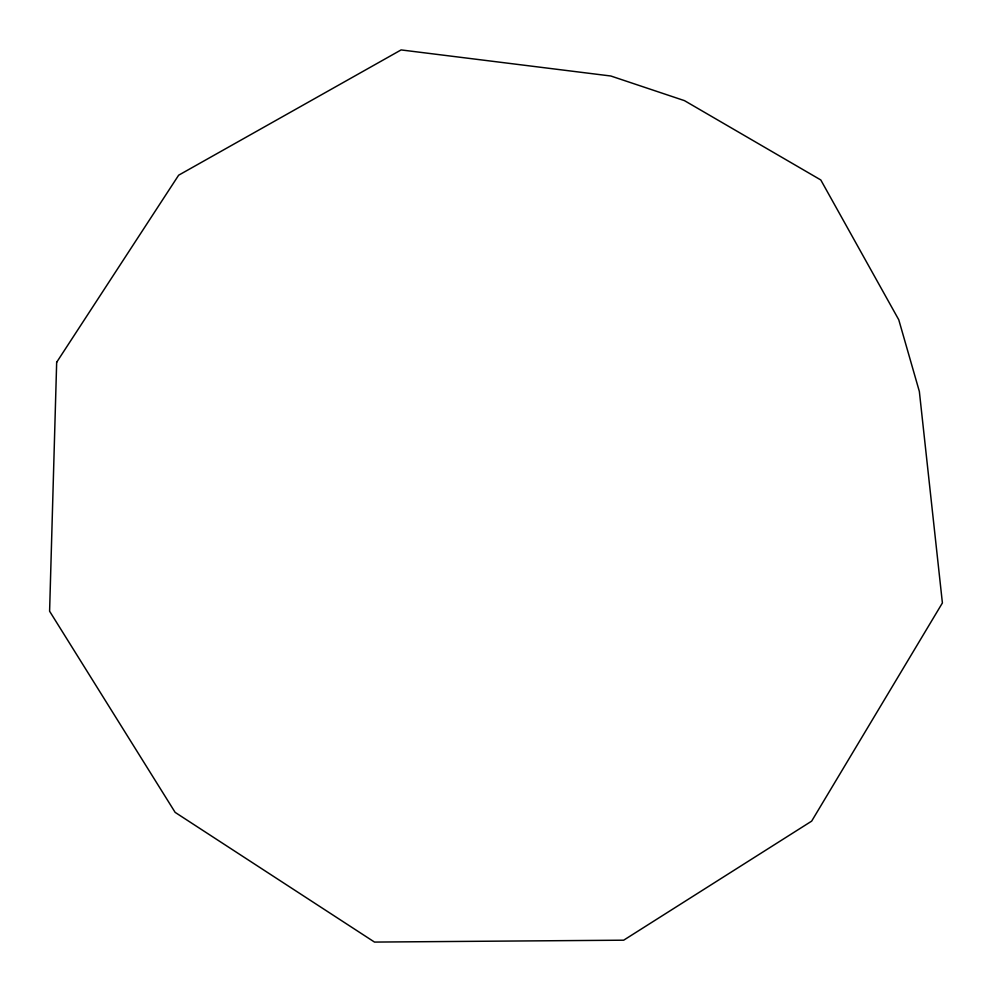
<?xml version="1.0" encoding="UTF-8"?>
<svg xmlns="http://www.w3.org/2000/svg" width="992" height="992" viewBox="0 0 992 992"><rect width="100%" height="100%" fill="white"/><g stroke="black" fill="none" stroke-linecap="round" stroke-linejoin="round"><path stroke-width="1.49" d="M56.668 362.266L49.6 611.221L175.138 812.374L374.505 942.078L623.67 940.193L811.654 821.14L942.4 602.962L919.348 391.443L898.764 319.771L820.781 179.949L684.455 100.638L610.812 76L401.103 49.922L178.647 175.2L56.668 362.266"/></g></svg>
